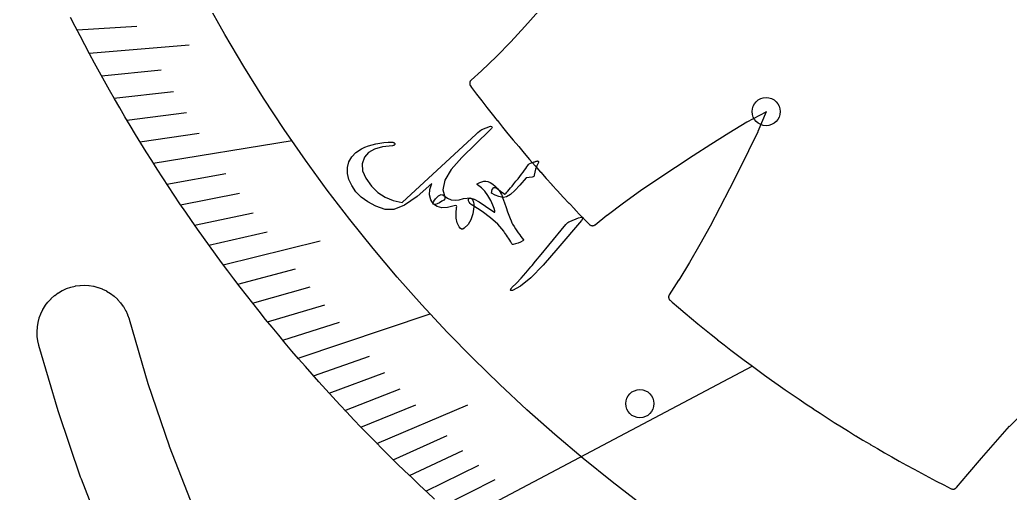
# Model space of a CAD drawing. Header units: millimetres. Extents: x -135 to 135, y -135 to 135.
# Drawn here: x -89.1 to -32.1, y -32.1 to -4.9 of the extents above; entities that cross this region are included whole.
import ezdxf

# ---------------------------------------------------------------- set-up
doc = ezdxf.new("R2010")
doc.units = ezdxf.units.MM
for name, color, linetype in [('CUT_INNER', 6, 'Continuous'), ('ENGRAVE', 7, 'Continuous'), ('ENGRAVE_FINE', 8, 'Continuous'), ('TEXT', 5, 'Continuous')]:
    doc.layers.add(name, color=color, linetype=linetype)

msp = doc.modelspace()

# ---------------------------------------------------------------- linework, layer by layer
at = {"layer": 'CUT_INNER'}
for points in [[(-59.1998, -4.3919), (-59.9895, -5.2932), (-59.9916, -5.2954), (-60.7984, -6.1727), (-60.8009, -6.1753), (-61.628, -7.0243), (-61.6309, -7.0273), (-62.4814, -7.8438), (-62.4849, -7.847), (-63.0855, -8.3814), (-63.1032, -8.3987), (-63.119, -8.4177), (-63.1329, -8.4382), (-63.1447, -8.46), (-63.1543, -8.4828), (-63.1616, -8.5064), (-63.1665, -8.5306), (-63.169, -8.5553), (-63.1691, -8.58), (-63.1667, -8.6046), (-63.1619, -8.6289), (-63.1547, -8.6525), (-63.1452, -8.6754), (-63.1335, -8.6972), (-63.1197, -8.7177), (-63.0623, -8.7946), (-63.0614, -8.7959), (-62.7704, -9.1807), (-62.7695, -9.1819), (-62.4762, -9.5649), (-62.4753, -9.5662), (-62.1796, -9.9474), (-62.1787, -9.9486), (-61.8807, -10.328), (-61.8798, -10.3292), (-61.5795, -10.7068), (-61.5785, -10.708), (-61.2759, -11.0837), (-61.275, -11.0849), (-60.9701, -11.4587), (-60.9691, -11.4599), (-60.6619, -11.8319), (-60.6609, -11.8331), (-60.3514, -12.2032), (-60.3505, -12.2043), (-60.0387, -12.5725), (-60.0377, -12.5737), (-59.7238, -12.9399), (-59.7227, -12.9411), (-59.4065, -13.3054), (-59.4055, -13.3066), (-59.0871, -13.669), (-59.086, -13.6701), (-58.7654, -14.0305), (-58.7643, -14.0317), (-58.4415, -14.3901), (-58.4404, -14.3913), (-58.1154, -14.7477), (-58.1143, -14.7488), (-57.7871, -15.1033), (-57.786, -15.1044), (-57.4566, -15.4569), (-57.4556, -15.458), (-57.124, -15.8084), (-57.1229, -15.8095), (-56.7892, -16.1579), (-56.7881, -16.159), (-56.4523, -16.5053), (-56.4512, -16.5064), (-56.2857, -16.675), (-56.2678, -16.6916), (-56.2482, -16.7063), (-56.2274, -16.7191), (-56.2054, -16.7298), (-56.1824, -16.7383), (-56.1587, -16.7445), (-56.1346, -16.7483), (-56.1102, -16.7498), (-56.0857, -16.7489), (-56.0615, -16.7456), (-56.0377, -16.7399), (-56.0145, -16.7319), (-55.9923, -16.7218), (-55.9711, -16.7094), (-55.9513, -16.6951), (-55.2724, -16.1526), (-55.2695, -16.1504), (-54.3174, -15.4335), (-54.315, -15.4317), (-53.3406, -14.7341), (-53.3386, -14.7327), (-52.3459, -14.0509), (-52.3443, -14.0498), (-51.3373, -13.3804), (-51.3361, -13.3796), (-50.3186, -12.7198), (-49.2918, -12.0659), (-48.2584, -11.4179), (-48.2573, -11.4172), (-47.2179, -10.7806), (-47.2113, -10.7769), (-46.1189, -10.195), (-46.1143, -10.1927), (-46.1161, -10.1981), (-46.5881, -11.3418), (-46.5911, -11.3487), (-47.1227, -12.4455), (-47.1233, -12.4467), (-47.6661, -13.5371), (-48.216, -14.6227), (-48.7739, -15.7018), (-48.7746, -15.7031), (-49.3421, -16.7709), (-49.343, -16.7726), (-49.9242, -17.8273), (-49.9254, -17.8294), (-50.5241, -18.8675), (-50.5257, -18.8701), (-51.1459, -19.8879), (-51.1478, -19.891), (-51.684, -20.7166), (-51.696, -20.7372), (-51.706, -20.7588), (-51.7139, -20.7813), (-51.7196, -20.8045), (-51.7231, -20.8281), (-51.7243, -20.8519), (-51.7232, -20.8758), (-51.7199, -20.8994), (-51.7143, -20.9226), (-51.7066, -20.9451), (-51.6967, -20.9669), (-51.6848, -20.9875), (-51.671, -21.007), (-51.6554, -21.025), (-51.6382, -21.0415), (-51.5182, -21.1456), (-51.517, -21.1466), (-51.1508, -21.4606), (-51.1496, -21.4616), (-50.7814, -21.7734), (-50.7803, -21.7743), (-50.4102, -22.0838), (-50.409, -22.0848), (-50.037, -22.392), (-50.0358, -22.3929), (-49.662, -22.6978), (-49.6608, -22.6988), (-49.2851, -23.0014), (-49.2839, -23.0024), (-48.9063, -23.3027), (-48.9051, -23.3036), (-48.5257, -23.6016), (-48.5245, -23.6025), (-48.1433, -23.8982), (-48.142, -23.8991), (-47.759, -24.1924), (-47.7578, -24.1933), (-47.373, -24.4842), (-47.3717, -24.4852), (-46.9851, -24.7737), (-46.9839, -24.7746), (-46.5955, -25.0608), (-46.5943, -25.0617), (-46.2042, -25.3455), (-46.2029, -25.3464), (-45.8111, -25.6278), (-45.8099, -25.6287), (-45.4163, -25.9077), (-45.415, -25.9086), (-45.0198, -26.1852), (-45.0185, -26.1861), (-44.6215, -26.4602), (-44.6203, -26.4611), (-44.2216, -26.7328), (-44.2204, -26.7336), (-43.8201, -27.0029), (-43.8188, -27.0037), (-43.4169, -27.2705), (-43.4156, -27.2714), (-43.012, -27.5357), (-43.0107, -27.5365), (-42.6055, -27.7984), (-42.6042, -27.7992), (-42.1975, -28.0585), (-42.1962, -28.0593), (-41.7878, -28.3162), (-41.7865, -28.317), (-41.3766, -28.5713), (-41.3753, -28.5721), (-40.9638, -28.824), (-40.9625, -28.8247), (-40.5494, -29.074), (-40.5481, -29.0748), (-40.1336, -29.3216), (-40.1322, -29.3223), (-39.7162, -29.5665), (-39.7149, -29.5673), (-39.2973, -29.809), (-39.296, -29.8097), (-38.877, -30.0488), (-38.8756, -30.0495), (-38.4552, -30.286), (-38.4538, -30.2868), (-38.0319, -30.5207), (-38.0306, -30.5214), (-37.6072, -30.7528), (-37.6059, -30.7535), (-37.1811, -30.9822), (-37.1797, -30.9829), (-36.7536, -31.209), (-36.7522, -31.2098), (-36.3247, -31.4332), (-36.3233, -31.4339), (-35.8944, -31.6548), (-35.8931, -31.6555), (-35.4666, -31.8718), (-35.4447, -31.8816), (-35.4221, -31.8893), (-35.3988, -31.8947), (-35.3751, -31.8979), (-35.3512, -31.8989), (-35.3274, -31.8975), (-35.3037, -31.8939), (-35.2806, -31.888), (-35.2581, -31.88), (-35.2364, -31.8698), (-35.2159, -31.8576), (-35.1965, -31.8435), (-35.1787, -31.8276), (-35.1624, -31.8101), (-34.5127, -31.0403), (-33.72, -30.1165), (-32.9192, -29.1964), (-32.9183, -29.1954), (-32.1084, -28.2845), (-32.1032, -28.2791), (-31.2271, -27.4054)], [(-65.1902, -32.4694), (-65.625, -32.0681), (-66.0572, -31.6641), (-66.4869, -31.2574), (-66.9142, -30.8481), (-67.3389, -30.4363), (-67.7611, -30.0218), (-68.1807, -29.6047), (-68.5978, -29.1851), (-69.0123, -28.7629), (-69.4242, -28.3382), (-69.8335, -27.9109), (-70.2401, -27.4812), (-70.6441, -27.049), (-71.0455, -26.6143), (-71.4441, -26.1771), (-71.8401, -25.7375), (-72.2334, -25.2955), (-72.6239, -24.8511), (-73.0118, -24.4043), (-73.3968, -23.9551), (-73.7791, -23.5036), (-74.1587, -23.0497), (-74.5354, -22.5935), (-74.9093, -22.135), (-75.2805, -21.6742), (-75.6487, -21.2112), (-76.0142, -20.7459), (-76.3767, -20.2784), (-76.7364, -19.8086), (-77.0932, -19.3367), (-77.4471, -18.8626), (-77.7981, -18.3863), (-78.1462, -17.9078), (-78.4913, -17.4273), (-78.8335, -16.9446), (-79.1726, -16.4598), (-79.5089, -15.973), (-79.8421, -15.4841), (-80.1723, -14.9932), (-80.4995, -14.5003), (-80.8236, -14.0053), (-81.1447, -13.5084), (-81.4628, -13.0096), (-81.7778, -12.5087), (-82.0897, -12.006), (-82.3986, -11.5014), (-82.7043, -10.9948), (-83.0069, -10.4864), (-83.3064, -9.9762), (-83.6027, -9.4641), (-83.8959, -8.9502), (-84.186, -8.4346), (-84.4728, -7.9171), (-84.7565, -7.3979), (-85.037, -6.877), (-85.3143, -6.3544), (-85.5884, -5.83), (-85.8593, -5.304), (-86.1269, -4.7764)], [(-84.0827, -34.9806), (-85.5095, -31.3315), (-85.5105, -31.3289), (-85.5507, -31.219), (-85.5516, -31.2164), (-86.8152, -27.5076), (-86.816, -27.505), (-86.8513, -27.3934), (-86.8521, -27.3907), (-87.9494, -23.6312), (-87.951, -23.6252), (-88.0105, -23.3765), (-88.0128, -23.3645), (-88.0473, -23.1141), (-88.0483, -23.1019), (-88.0581, -22.8494), (-88.0579, -22.8371), (-88.0429, -22.5849), (-88.0415, -22.5727), (-88.0018, -22.3232), (-87.9993, -22.3112), (-87.9353, -22.0667), (-87.9317, -22.055), (-87.844, -21.818), (-87.8392, -21.8067), (-87.7288, -21.5795), (-87.7229, -21.5687), (-87.5907, -21.3533), (-87.5838, -21.3432), (-87.4311, -21.1419), (-87.4232, -21.1325), (-87.2516, -20.947), (-87.2428, -20.9385), (-87.0538, -20.7707), (-87.0443, -20.7631), (-86.8397, -20.6147), (-86.8295, -20.608), (-86.6114, -20.4804), (-86.6005, -20.4747), (-86.3709, -20.3691), (-86.3596, -20.3645), (-86.1207, -20.2819), (-86.109, -20.2784), (-85.8632, -20.2196), (-85.8512, -20.2174), (-85.6008, -20.1829), (-85.5886, -20.1819), (-85.3361, -20.1721), (-85.3239, -20.1722), (-85.0716, -20.1873), (-85.0594, -20.1886), (-84.8099, -20.2283), (-84.7979, -20.2309), (-84.5534, -20.2948), (-84.5417, -20.2985), (-84.3047, -20.3862), (-84.2935, -20.391), (-84.0662, -20.5014), (-84.0554, -20.5073), (-83.8401, -20.6395), (-83.8299, -20.6464), (-83.6286, -20.7991), (-83.6192, -20.8069), (-83.4338, -20.9786), (-83.4252, -20.9874), (-83.2575, -21.1764), (-83.2498, -21.1859), (-83.1014, -21.3905), (-83.0947, -21.4007), (-82.9671, -21.6188), (-82.9614, -21.6297), (-82.8558, -21.8593), (-82.8512, -21.8706), (-82.7676, -22.1123), (-82.7657, -22.1182), (-81.6864, -25.8162), (-81.683, -25.8268), (-80.4608, -29.4143), (-80.457, -29.4247), (-79.0768, -32.9544)]]:
    msp.add_lwpolyline(points, dxfattribs=at)
at = {"layer": 'ENGRAVE'}
for points in [[(-81.3737, -13.15), (-73.3916, -11.8601)], [(-73.045, -24.3657), (-65.4339, -21.8269)], [(-63.7731, -33.7442), (-46.9163, -24.8248)]]:
    msp.add_lwpolyline(points, dxfattribs=at)
for centre, radius in [((0, 38.5771), 89.0519), ((-46.1137, -10.1922), 0.81), ((-53.3787, -26.9832), 0.81)]:
    msp.add_circle(centre, radius, dxfattribs=at)
at = {"layer": 'ENGRAVE_FINE'}
for points in [[(-85.7609, -5.4961), (-82.3113, -5.275)], [(-85.0671, -6.8208), (-79.3125, -6.3594)], [(-84.3576, -8.1258), (-80.9186, -7.7946)], [(-83.6331, -9.4112), (-80.201, -9.025)], [(-82.894, -10.677), (-79.4698, -10.2359)], [(-82.1407, -11.9232), (-78.7254, -11.4275)], [(-80.5935, -14.3574), (-77.1994, -13.7527)], [(-79.8005, -15.5454), (-76.4185, -14.8866)], [(-78.9952, -16.7143), (-75.6263, -16.0015)], [(-78.1779, -17.864), (-74.8232, -17.0974)], [(-77.349, -18.9946), (-71.7712, -17.6248)], [(-76.509, -20.1063), (-73.1857, -19.2329)], [(-75.6583, -21.1991), (-72.3522, -20.2728)], [(-74.7971, -22.2732), (-71.5093, -21.2942)], [(-73.9259, -23.3287), (-70.6574, -22.2973)], [(-72.1548, -25.3843), (-68.9277, -24.249)], [(-71.2555, -26.3846), (-68.0507, -25.1979)], [(-70.3476, -27.3668), (-67.166, -26.1291)], [(-69.4312, -28.3309), (-66.2738, -27.0425)], [(-68.5068, -29.2771), (-63.2764, -27.0419)], [(-67.5745, -30.2056), (-64.4684, -28.8171)], [(-66.6348, -31.1164), (-63.5556, -29.6785)], [(-65.6877, -32.0097), (-62.6366, -30.5229)], [(-64.7338, -32.8856), (-61.7116, -31.3503)]]:
    msp.add_lwpolyline(points, dxfattribs=at)
at = {"layer": 'TEXT'}
for points in [[(-63.6246, -12.8296), (-64.24, -13.5202), (-64.6062, -14.1399), (-64.7223, -14.6882), (-64.5883, -15.1632), (-64.6024, -15.2126), (-64.6615, -15.2744), (-64.7655, -15.3485), (-64.9147, -15.4348), (-65.0361, -15.4979), (-65.1324, -15.5316), (-65.2034, -15.5358), (-65.2492, -15.5105), (-65.4045, -15.2559), (-65.4725, -14.9721), (-65.4531, -14.66), (-65.3463, -14.32), (-66.1917, -15.0638), (-66.9192, -15.5621), (-67.5302, -15.8123), (-68.0249, -15.8133), (-68.57, -15.6179), (-69.0336, -15.3828), (-69.4149, -15.1094), (-69.7134, -14.7991), (-69.9551, -14.4459), (-70.1164, -14.0956), (-70.1974, -13.749), (-70.1983, -13.4069), (-70.1178, -13.0853), (-69.9551, -12.7996), (-69.7107, -12.5495), (-69.3852, -12.3347), (-69.1946, -12.2427), (-68.9947, -12.1634), (-68.7855, -12.0965), (-68.5672, -12.0421), (-68.3393, -12.0003), (-68.1017, -11.9715), (-67.8543, -11.9556), (-67.5971, -11.9524), (-67.5657, -11.9572), (-67.5381, -11.9675), (-67.5143, -11.9833), (-67.4943, -12.0047), (-67.4823, -12.026), (-67.4774, -12.0485), (-67.4795, -12.0722), (-67.4886, -12.0973), (-67.5054, -12.12), (-67.5305, -12.1368), (-67.5641, -12.1479), (-67.606, -12.153), (-68.1872, -12.2168), (-68.6515, -12.3457), (-68.9981, -12.5421), (-69.2261, -12.8075), (-69.3546, -13.1869), (-69.3303, -13.5937), (-69.1524, -14.0267), (-68.8203, -14.484), (-68.4535, -14.8323), (-68.0361, -15.1028), (-67.5693, -15.2951), (-67.0541, -15.4084), (-62.8023, -11.48), (-62.6998, -11.3871), (-62.6094, -11.3132), (-62.5312, -11.258), (-62.4651, -11.2217), (-61.9706, -11.0244), (-61.8999, -11.043), (-61.8816, -11.088), (-61.9155, -11.1594), (-62.0016, -11.2572)], [(-59.4898, -13.0978), (-59.4521, -13.0854), (-59.4177, -13.0739), (-59.3868, -13.0633), (-59.3593, -13.0537), (-59.3356, -13.0454), (-59.3161, -13.0387), (-59.3008, -13.0337), (-59.2896, -13.0303), (-59.2671, -13.0279), (-59.2472, -13.0306), (-59.23, -13.0382), (-59.2155, -13.0508), (-59.2053, -13.0665), (-59.2011, -13.0835), (-59.2028, -13.1016), (-59.2105, -13.121), (-59.3052, -13.3079), (-59.3773, -13.4914), (-59.4266, -13.6717), (-59.4533, -13.8487), (-59.4639, -13.8904), (-59.4876, -13.9221), (-59.5244, -13.9438), (-59.5743, -13.9554), (-59.9252, -13.9936), (-60.2861, -14.4192), (-60.5773, -14.7293), (-60.831, -14.9505), (-61.0473, -15.0822), (-61.2266, -15.1242), (-61.3461, -15.1093), (-61.5022, -15.0638), (-61.6946, -14.9874), (-61.9233, -14.8798), (-61.8723, -14.6665), (-61.7875, -14.5592), (-61.6692, -14.5575), (-61.5174, -14.6611), (-61.4149, -14.7501), (-61.3179, -14.8261), (-61.2266, -14.8889), (-61.1408, -14.9386), (-61.1111, -14.9149), (-61.072, -14.877), (-61.0236, -14.8247), (-60.9659, -14.758), (-60.8981, -14.6771), (-60.8195, -14.582), (-60.73, -14.4727), (-60.6296, -14.3492), (-60.5053, -14.1974), (-60.3897, -14.0542), (-60.2828, -13.9195), (-60.1848, -13.7933), (-60.0955, -13.6748), (-60.0148, -13.5633), (-59.9428, -13.4588), (-59.8795, -13.3613), (-59.8274, -13.2853), (-59.7814, -13.2281), (-59.7417, -13.1897), (-59.7082, -13.17), (-59.6698, -13.1601), (-59.6205, -13.1447), (-59.5605, -13.124), (-59.4898, -13.0978)], [(-62.7069, -14.3279), (-62.59, -14.2656), (-62.4742, -14.2217), (-62.3594, -14.1964), (-62.2456, -14.1895), (-62.12, -14.2119), (-61.9871, -14.2674), (-61.8466, -14.3559), (-61.6985, -14.4772), (-61.6244, -14.549), (-61.5567, -14.6237), (-61.4956, -14.7013), (-61.4409, -14.7817), (-61.3919, -14.8643), (-61.3478, -14.9485), (-61.3085, -15.0342), (-61.2741, -15.1215), (-61.1691, -15.4293), (-61.073, -15.7038), (-60.9864, -15.945), (-60.9096, -16.1528), (-60.8425, -16.3276), (-60.785, -16.47), (-60.7374, -16.5798), (-60.6998, -16.657), (-60.6178, -16.7942), (-60.5359, -16.9246), (-60.4542, -17.0481), (-60.3726, -17.1647), (-60.2932, -17.2741), (-60.2177, -17.3758), (-60.1462, -17.4697), (-60.0787, -17.556), (-60.0704, -17.572), (-60.074, -17.589), (-60.0897, -17.6072), (-60.1174, -17.6266), (-60.2484, -17.6994), (-60.3841, -17.7577), (-60.5247, -17.8015), (-60.6701, -17.8308), (-60.6903, -17.8301), (-60.7088, -17.8234), (-60.7255, -17.8108), (-60.7406, -17.7923), (-60.8044, -17.6817), (-60.8667, -17.5763), (-60.9276, -17.4761), (-60.9871, -17.3812), (-61.0452, -17.2923), (-61.102, -17.2101), (-61.1575, -17.1346), (-61.2118, -17.0659), (-61.5591, -16.6718), (-61.9705, -16.2965), (-62.4463, -15.9386), (-62.9872, -15.5965), (-63.078, -15.5347), (-63.1487, -15.4668), (-63.1994, -15.3929), (-63.2299, -15.313), (-63.2377, -15.2416), (-63.2202, -15.1934), (-63.1775, -15.1682), (-63.1097, -15.166), (-62.9156, -15.2291), (-62.6311, -15.3821), (-62.2554, -15.6237), (-61.7877, -15.952), (-61.7667, -15.9629), (-61.7499, -15.9692), (-61.7372, -15.9706), (-61.7288, -15.9674), (-61.7218, -15.9023), (-61.7588, -15.7697), (-61.8392, -15.5694), (-61.9625, -15.3013), (-62.1177, -15.0144), (-62.2953, -14.7695), (-62.4959, -14.5663), (-62.7198, -14.4047), (-62.7405, -14.3892), (-62.7453, -14.3713), (-62.734, -14.3508), (-62.7069, -14.3279)], [(-63.0628, -15.1817), (-62.9967, -15.2755), (-62.9531, -15.3885), (-62.9318, -15.5209), (-62.9327, -15.6727), (-62.9861, -16.0686), (-63.0956, -16.4054), (-63.2621, -16.6828), (-63.4865, -16.9002), (-63.5686, -16.9426), (-63.6436, -16.943), (-63.7115, -16.9014), (-63.7723, -16.8178), (-63.8806, -16.5858), (-63.9412, -16.3234), (-63.954, -16.031), (-63.9188, -15.7089), (-63.9159, -15.6418), (-63.9376, -15.6014), (-63.9841, -15.5875), (-64.0555, -15.6002), (-64.4387, -15.7032), (-64.7666, -15.7213), (-65.0388, -15.6548), (-65.2547, -15.5038), (-65.2655, -15.4791), (-65.2649, -15.4449), (-65.2528, -15.4012), (-65.2293, -15.3481), (-65.1416, -15.2126), (-65.0501, -15.105), (-64.955, -15.0251), (-64.8563, -14.9729), (-64.8092, -14.9633), (-64.7619, -14.9672), (-64.7142, -14.9849), (-64.6663, -15.0162), (-64.452, -15.1718), (-64.2306, -15.2636), (-64.0025, -15.2918), (-63.7678, -15.2564), (-63.5222, -15.1943), (-63.3229, -15.161), (-63.1698, -15.1568), (-63.0628, -15.1817)], [(-56.9091, -16.3068), (-56.7425, -16.2532), (-56.6598, -16.2593), (-56.6607, -16.3254), (-56.7453, -16.4517), (-58.1061, -18.0367), (-58.9403, -19.0102), (-59.6517, -19.7418), (-60.2429, -20.2288), (-60.715, -20.4699), (-60.7646, -20.4782), (-60.7983, -20.4755), (-60.8161, -20.4618), (-60.8178, -20.4371), (-60.8105, -20.4089), (-60.7948, -20.3786), (-60.7707, -20.3462), (-60.7383, -20.3118), (-60.4742, -20.0558), (-60.2061, -19.7719), (-59.9336, -19.4604), (-59.6567, -19.1215), (-59.5828, -19.0346), (-59.3853, -18.7975), (-59.064, -18.4105), (-58.6181, -17.8743), (-57.6353, -16.6787), (-57.5791, -16.6192), (-57.5219, -16.57), (-57.4636, -16.5311), (-57.4044, -16.5024)]]:
    msp.add_lwpolyline(points, close=True, dxfattribs=at)

doc.saveas('drawing.dxf')
